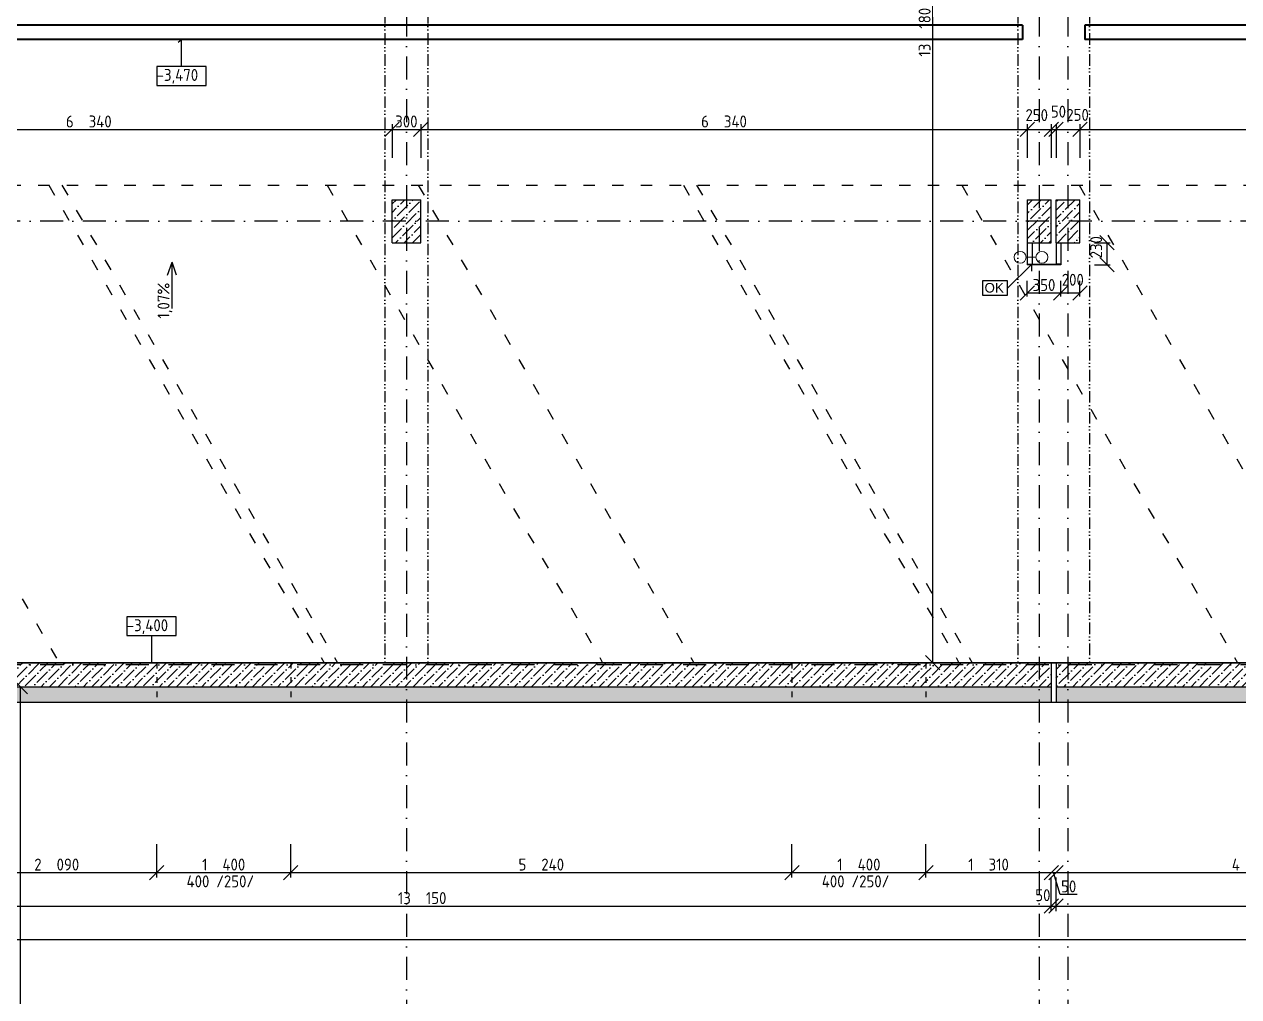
# Model space of a CAD drawing. Extents: x 4511820 to 5180432, y -1526536 to -944957.
# Drawn here: x 5112028 to 5124722, y -1389478 to -1379315 of the extents above; entities that cross this region are included whole.
import ezdxf

# ---------------------------------------------------------------- set-up
doc = ezdxf.new("R2010")
doc.units = 0
doc.header["$MEASUREMENT"] = 0
for name, pattern in [('ACAD_ISO03W100', [30, 12, -18]), ('ACAD_ISO12W100', [22, 12, -3, 0.5, -3, 0.5, -3]), ('BODKOCIARKOVANA_3', [5.6, 3, -1.3, 0, -1.3])]:
    doc.linetypes.add(name, pattern=pattern)
doc.layers.get('0').update_dxf_attribs({"linetype": 'CONTINUOUS'})
doc.layers.get('Defpoints').update_dxf_attribs({"color": 61, "linetype": 'CONTINUOUS'})
for name, color, linetype in [('KÓTY', 4, 'CONTINUOUS'), ('MÚRY', 1, 'CONTINUOUS'), ('osi', 253, 'CONTINUOUS'), ('Plochy', 41, 'CONTINUOUS'), ('POZEMOK', 7, 'CONTINUOUS'), ('TENKÁ', 7, 'CONTINUOUS'), ('ŠRAFY', 82, 'CONTINUOUS')]:
    doc.layers.add(name, color=color, linetype=linetype)
doc.layers.add('zz-kanal-daždová', color=136, linetype='CONTINUOUS', lineweight=40)
doc.layers.add('zz-kanal-splaskova', color=37, linetype='CONTINUOUS', lineweight=18)
doc.styles.add('ARIAL', font='arial.ttf')
doc.styles.add('STYLE1', font='isocp.shx')
doc.dimstyles.new('STANDARD-50', dxfattribs={"dimtxt": 125, "dimasz": 150, "dimexe": 10, "dimexo": 200, "dimgap": 20, "dimtad": 1, "dimdsep": 46, "dimlunit": 6, "dimtxsty": 'STYLE1', "dimblk1": 'OBLIQUE', "dimblk2": 'OBLIQUE', "dimsah": 1, "dimcen": 2.5, "dimse1": 1, "dimse2": 1, "dimadec": 0, "dimazin": 0, "dimtfac": 1, "dimtmove": 1, "dimatfit": 3, "dimldrblk": 'OBLIQUE', "dimfxl": 1, "dimtolj": 1, "dimtzin": 0, "dimarcsym": 0})
pattern_1 = [(45, (584112, 0), (33.1456304, 121.533978), [156.25, -31.25, 0, -31.25])]
pattern_2 = [(45, (584112, -3950), (33.1456304, 121.533978), [156.25, -31.25, 0, -31.25])]
pattern_3 = [(0, (9e-09, -175781), (0, 43.3012702), [25, -50]), (120, (9e-09, -175781), (-37.5, -21.6506351), [25, -50]), (60, (25, -175781), (-37.5, 21.6506351), [25, -50])]

# ---------------------------------------------------------------- blocks, each defined once
blk = doc.blocks.new('_OBLIQUE')
at = {"color": 0, "linetype": 'ByBlock'}
blk.add_line((-0.5, -0.5), (0.5, 0.5), dxfattribs=at)
blk = doc.blocks.new('*D13364')
at = {"layer": 'Defpoints', "color": 0}
for p in [(5109612, -1384692), (5142602, -1386132), (5142602, -1388880)]:
    blk.add_point(p, dxfattribs=at)
at = {"layer": 'KÓTY', "color": 0, "lineweight": -2}
blk.add_line((5109612, -1388880), (5142602, -1388880), dxfattribs=at)
at = {"layer": 'KÓTY', "color": 0, "linetype": 'ByBlock', "lineweight": -2, "xscale": 150, "yscale": 150, "zscale": 150, "rotation": 180}
blk.add_blockref('_OBLIQUE', (5109612, -1388880), dxfattribs=at)
at = {"layer": 'KÓTY', "color": 0, "linetype": 'ByBlock', "lineweight": -2, "xscale": 150, "yscale": 150, "zscale": 150}
blk.add_blockref('_OBLIQUE', (5142602, -1388880), dxfattribs=at)
at = {"layer": 'KÓTY', "color": 0, "insert": (5126107, -1388797), "char_height": 125, "attachment_point": 5, "style": 'STYLE1'}
blk.add_mtext('\\A1;32ﾠ990', dxfattribs=at)
blk = doc.blocks.new('*D13365')
at = {"layer": 'Defpoints', "color": 0}
for p in [(5122762, -1386238), (5122812, -1386238), (5122812, -1388530)]:
    blk.add_point(p, dxfattribs=at)
at = {"layer": 'KÓTY', "color": 0, "lineweight": -2}
blk.add_line((5122762, -1388530), (5122812, -1388530), dxfattribs=at)
at = {"layer": 'KÓTY', "color": 0, "linetype": 'ByBlock', "lineweight": -2, "xscale": 150, "yscale": 150, "zscale": 150, "rotation": 180}
blk.add_blockref('_OBLIQUE', (5122762, -1388530), dxfattribs=at)
at = {"layer": 'KÓTY', "color": 0, "linetype": 'ByBlock', "lineweight": -2, "xscale": 150, "yscale": 150, "zscale": 150}
blk.add_blockref('_OBLIQUE', (5122812, -1388530), dxfattribs=at)
at = {"layer": 'KÓTY', "color": 0, "insert": (5122675, -1388417), "char_height": 125, "attachment_point": 5, "style": 'STYLE1'}
blk.add_mtext('\\A1;50', dxfattribs=at)
blk = doc.blocks.new('*D13367')
at = {"layer": 'Defpoints', "color": 0}
for p in [(5113412, -1386398), (5114812, -1386398), (5114812, -1388180)]:
    blk.add_point(p, dxfattribs=at)
at = {"layer": 'KÓTY', "color": 0, "lineweight": -2}
blk.add_line((5113412, -1388180), (5114812, -1388180), dxfattribs=at)
at = {"layer": 'KÓTY', "color": 0, "linetype": 'ByBlock', "lineweight": -2, "xscale": 150, "yscale": 150, "zscale": 150, "rotation": 180}
blk.add_blockref('_OBLIQUE', (5113412, -1388180), dxfattribs=at)
at = {"layer": 'KÓTY', "color": 0, "linetype": 'ByBlock', "lineweight": -2, "xscale": 150, "yscale": 150, "zscale": 150}
blk.add_blockref('_OBLIQUE', (5114812, -1388180), dxfattribs=at)
at = {"layer": 'KÓTY', "color": 0, "insert": (5114112, -1388097), "char_height": 125, "attachment_point": 5, "style": 'STYLE1'}
blk.add_mtext('\\A1;1ﾠ400', dxfattribs=at)
blk = doc.blocks.new('*D13376')
at = {"layer": 'Defpoints', "color": 0}
for p in [(5109612, -1386238), (5122762, -1386238), (5122762, -1388530)]:
    blk.add_point(p, dxfattribs=at)
at = {"layer": 'KÓTY', "color": 0, "lineweight": -2}
blk.add_line((5109612, -1388530), (5122762, -1388530), dxfattribs=at)
at = {"layer": 'KÓTY', "color": 0, "linetype": 'ByBlock', "lineweight": -2, "xscale": 150, "yscale": 150, "zscale": 150, "rotation": 180}
blk.add_blockref('_OBLIQUE', (5109612, -1388530), dxfattribs=at)
at = {"layer": 'KÓTY', "color": 0, "linetype": 'ByBlock', "lineweight": -2, "xscale": 150, "yscale": 150, "zscale": 150}
blk.add_blockref('_OBLIQUE', (5122762, -1388530), dxfattribs=at)
at = {"layer": 'KÓTY', "color": 0, "insert": (5116187, -1388447), "char_height": 125, "attachment_point": 5, "style": 'STYLE1'}
blk.add_mtext('\\A1;13ﾠ150', dxfattribs=at)
blk = doc.blocks.new('*D13377')
at = {"layer": 'Defpoints', "color": 0}
for p in [(5122812, -1386238), (5142602, -1387923), (5142602, -1388530)]:
    blk.add_point(p, dxfattribs=at)
at = {"layer": 'KÓTY', "color": 0, "lineweight": -2}
blk.add_line((5122812, -1388530), (5142602, -1388530), dxfattribs=at)
at = {"layer": 'KÓTY', "color": 0, "linetype": 'ByBlock', "lineweight": -2, "xscale": 150, "yscale": 150, "zscale": 150, "rotation": 180}
blk.add_blockref('_OBLIQUE', (5122812, -1388530), dxfattribs=at)
at = {"layer": 'KÓTY', "color": 0, "linetype": 'ByBlock', "lineweight": -2, "xscale": 150, "yscale": 150, "zscale": 150}
blk.add_blockref('_OBLIQUE', (5142602, -1388530), dxfattribs=at)
at = {"layer": 'KÓTY', "color": 0, "insert": (5132707, -1388447), "char_height": 125, "attachment_point": 5, "style": 'STYLE1'}
blk.add_mtext('\\A1;19ﾠ790', dxfattribs=at)
blk = doc.blocks.new('*D13396')
at = {"layer": 'Defpoints', "color": 0}
for p in [(5111272, -1386238), (5109772, -1398948), (5111986, -1398948)]:
    blk.add_point(p, dxfattribs=at)
at = {"layer": 'KÓTY', "color": 0, "lineweight": -2}
blk.add_line((5111986, -1386238), (5111986, -1398948), dxfattribs=at)
at = {"layer": 'KÓTY', "color": 0, "linetype": 'ByBlock', "lineweight": -2, "xscale": 150, "yscale": 150, "zscale": 150}
for p, rotation in [((5111986, -1386238), 90), ((5111986, -1398948), 270)]:
    blk.add_blockref('_OBLIQUE', p, dxfattribs=dict(at, rotation=rotation))
at = {"layer": 'KÓTY', "color": 0, "insert": (5111903, -1392593), "char_height": 125, "attachment_point": 5, "rotation": 90, "style": 'STYLE1'}
blk.add_mtext('\\A1;12ﾠ710', dxfattribs=at)
blk = doc.blocks.new('*D14898')
at = {"layer": 'Defpoints', "color": 0}
for p in [(5111322, -1385988), (5113412, -1386398), (5113412, -1388180)]:
    blk.add_point(p, dxfattribs=at)
at = {"layer": 'KÓTY', "color": 0, "lineweight": -2}
blk.add_line((5111322, -1388180), (5113412, -1388180), dxfattribs=at)
at = {"layer": 'KÓTY', "color": 0, "linetype": 'ByBlock', "lineweight": -2, "xscale": 150, "yscale": 150, "zscale": 150, "rotation": 180}
blk.add_blockref('_OBLIQUE', (5111322, -1388180), dxfattribs=at)
at = {"layer": 'KÓTY', "color": 0, "linetype": 'ByBlock', "lineweight": -2, "xscale": 150, "yscale": 150, "zscale": 150}
blk.add_blockref('_OBLIQUE', (5113412, -1388180), dxfattribs=at)
at = {"layer": 'KÓTY', "color": 0, "insert": (5112367, -1388097), "char_height": 125, "attachment_point": 5, "style": 'STYLE1'}
blk.add_mtext('\\A1;2ﾠ090', dxfattribs=at)
blk = doc.blocks.new('*D14899')
at = {"layer": 'Defpoints', "color": 0}
for p in [(5114812, -1386398), (5120052, -1386398), (5120052, -1388180)]:
    blk.add_point(p, dxfattribs=at)
at = {"layer": 'KÓTY', "color": 0, "lineweight": -2}
blk.add_line((5114812, -1388180), (5120052, -1388180), dxfattribs=at)
at = {"layer": 'KÓTY', "color": 0, "linetype": 'ByBlock', "lineweight": -2, "xscale": 150, "yscale": 150, "zscale": 150, "rotation": 180}
blk.add_blockref('_OBLIQUE', (5114812, -1388180), dxfattribs=at)
at = {"layer": 'KÓTY', "color": 0, "linetype": 'ByBlock', "lineweight": -2, "xscale": 150, "yscale": 150, "zscale": 150}
blk.add_blockref('_OBLIQUE', (5120052, -1388180), dxfattribs=at)
at = {"layer": 'KÓTY', "color": 0, "insert": (5117432, -1388097), "char_height": 125, "attachment_point": 5, "style": 'STYLE1'}
blk.add_mtext('\\A1;5ﾠ240', dxfattribs=at)
blk = doc.blocks.new('*D14900')
at = {"layer": 'Defpoints', "color": 0}
for p in [(5120052, -1386398), (5121452, -1386398), (5121452, -1388180)]:
    blk.add_point(p, dxfattribs=at)
at = {"layer": 'KÓTY', "color": 0, "lineweight": -2}
blk.add_line((5120052, -1388180), (5121452, -1388180), dxfattribs=at)
at = {"layer": 'KÓTY', "color": 0, "linetype": 'ByBlock', "lineweight": -2, "xscale": 150, "yscale": 150, "zscale": 150, "rotation": 180}
blk.add_blockref('_OBLIQUE', (5120052, -1388180), dxfattribs=at)
at = {"layer": 'KÓTY', "color": 0, "linetype": 'ByBlock', "lineweight": -2, "xscale": 150, "yscale": 150, "zscale": 150}
blk.add_blockref('_OBLIQUE', (5121452, -1388180), dxfattribs=at)
at = {"layer": 'KÓTY', "color": 0, "insert": (5120752, -1388097), "char_height": 125, "attachment_point": 5, "style": 'STYLE1'}
blk.add_mtext('\\A1;1ﾠ400', dxfattribs=at)
blk = doc.blocks.new('*D14901')
at = {"layer": 'Defpoints', "color": 0}
for p in [(5121452, -1386398), (5122762, -1386398), (5122762, -1388180)]:
    blk.add_point(p, dxfattribs=at)
at = {"layer": 'KÓTY', "color": 0, "lineweight": -2}
blk.add_line((5121452, -1388180), (5122762, -1388180), dxfattribs=at)
at = {"layer": 'KÓTY', "color": 0, "linetype": 'ByBlock', "lineweight": -2, "xscale": 150, "yscale": 150, "zscale": 150, "rotation": 180}
blk.add_blockref('_OBLIQUE', (5121452, -1388180), dxfattribs=at)
at = {"layer": 'KÓTY', "color": 0, "linetype": 'ByBlock', "lineweight": -2, "xscale": 150, "yscale": 150, "zscale": 150}
blk.add_blockref('_OBLIQUE', (5122762, -1388180), dxfattribs=at)
at = {"layer": 'KÓTY', "color": 0, "insert": (5122107, -1388097), "char_height": 125, "attachment_point": 5, "style": 'STYLE1'}
blk.add_mtext('\\A1;1ﾠ310', dxfattribs=at)
blk = doc.blocks.new('*D14902')
at = {"layer": 'Defpoints', "color": 0}
for p in [(5122762, -1386398), (5122812, -1386398), (5122812, -1388180)]:
    blk.add_point(p, dxfattribs=at)
at = {"layer": 'KÓTY', "color": 0, "lineweight": -2}
for p, q in [((5122762, -1388180), (5122812, -1388180)), ((5122856, -1388408), (5122787, -1388180)), ((5123033, -1388408), (5122856, -1388408))]:
    blk.add_line(p, q, dxfattribs=at)
at = {"layer": 'KÓTY', "color": 0, "linetype": 'ByBlock', "lineweight": -2, "xscale": 150, "yscale": 150, "zscale": 150, "rotation": 180}
blk.add_blockref('_OBLIQUE', (5122762, -1388180), dxfattribs=at)
at = {"layer": 'KÓTY', "color": 0, "linetype": 'ByBlock', "lineweight": -2, "xscale": 150, "yscale": 150, "zscale": 150}
blk.add_blockref('_OBLIQUE', (5122812, -1388180), dxfattribs=at)
at = {"layer": 'KÓTY', "color": 0, "insert": (5122945, -1388325), "char_height": 125, "attachment_point": 5, "style": 'STYLE1'}
blk.add_mtext('\\A1;50', dxfattribs=at)
blk = doc.blocks.new('*D14903')
at = {"layer": 'Defpoints', "color": 0}
for p in [(5122812, -1386398), (5126942, -1386398), (5126942, -1388180)]:
    blk.add_point(p, dxfattribs=at)
at = {"layer": 'KÓTY', "color": 0, "lineweight": -2}
blk.add_line((5122812, -1388180), (5126942, -1388180), dxfattribs=at)
at = {"layer": 'KÓTY', "color": 0, "linetype": 'ByBlock', "lineweight": -2, "xscale": 150, "yscale": 150, "zscale": 150, "rotation": 180}
blk.add_blockref('_OBLIQUE', (5122812, -1388180), dxfattribs=at)
at = {"layer": 'KÓTY', "color": 0, "linetype": 'ByBlock', "lineweight": -2, "xscale": 150, "yscale": 150, "zscale": 150}
blk.add_blockref('_OBLIQUE', (5126942, -1388180), dxfattribs=at)
at = {"layer": 'KÓTY', "color": 0, "insert": (5124877, -1388097), "char_height": 125, "attachment_point": 5, "style": 'STYLE1'}
blk.add_mtext('\\A1;4ﾠ130', dxfattribs=at)
blk = doc.blocks.new('*D21326')
at = {"layer": 'Defpoints', "color": 0}
for p in [(5115872, -1380414), (5115872, -1381148), (5109532, -1381398)]:
    blk.add_point(p, dxfattribs=at)
at = {"layer": 'KÓTY', "color": 0, "lineweight": -2}
blk.add_line((5109532, -1380414), (5115872, -1380414), dxfattribs=at)
at = {"layer": 'KÓTY', "color": 0, "linetype": 'ByBlock', "lineweight": -2, "xscale": 150, "yscale": 150, "zscale": 150, "rotation": 180}
blk.add_blockref('_OBLIQUE', (5109532, -1380414), dxfattribs=at)
at = {"layer": 'KÓTY', "color": 0, "linetype": 'ByBlock', "lineweight": -2, "xscale": 150, "yscale": 150, "zscale": 150}
blk.add_blockref('_OBLIQUE', (5115872, -1380414), dxfattribs=at)
at = {"layer": 'KÓTY', "color": 0, "insert": (5112702, -1380331), "char_height": 125, "attachment_point": 5, "style": 'STYLE1'}
blk.add_mtext('\\A1;6ﾠ340', dxfattribs=at)
blk = doc.blocks.new('*D21327')
at = {"layer": 'Defpoints', "color": 0}
for p in [(5116172, -1380414), (5115872, -1381148), (5116172, -1381148)]:
    blk.add_point(p, dxfattribs=at)
at = {"layer": 'KÓTY', "color": 0, "lineweight": -2}
blk.add_line((5115872, -1380414), (5116172, -1380414), dxfattribs=at)
at = {"layer": 'KÓTY', "color": 0, "linetype": 'ByBlock', "lineweight": -2, "xscale": 150, "yscale": 150, "zscale": 150, "rotation": 180}
blk.add_blockref('_OBLIQUE', (5115872, -1380414), dxfattribs=at)
at = {"layer": 'KÓTY', "color": 0, "linetype": 'ByBlock', "lineweight": -2, "xscale": 150, "yscale": 150, "zscale": 150}
blk.add_blockref('_OBLIQUE', (5116172, -1380414), dxfattribs=at)
at = {"layer": 'KÓTY', "color": 0, "insert": (5116022, -1380331), "char_height": 125, "attachment_point": 5, "style": 'STYLE1'}
blk.add_mtext('\\A1;300', dxfattribs=at)
blk = doc.blocks.new('*D21328')
at = {"layer": 'Defpoints', "color": 0}
for p in [(5122512, -1380414), (5116172, -1381148), (5122512, -1381148)]:
    blk.add_point(p, dxfattribs=at)
at = {"layer": 'KÓTY', "color": 0, "lineweight": -2}
blk.add_line((5116172, -1380414), (5122512, -1380414), dxfattribs=at)
at = {"layer": 'KÓTY', "color": 0, "linetype": 'ByBlock', "lineweight": -2, "xscale": 150, "yscale": 150, "zscale": 150, "rotation": 180}
blk.add_blockref('_OBLIQUE', (5116172, -1380414), dxfattribs=at)
at = {"layer": 'KÓTY', "color": 0, "linetype": 'ByBlock', "lineweight": -2, "xscale": 150, "yscale": 150, "zscale": 150}
blk.add_blockref('_OBLIQUE', (5122512, -1380414), dxfattribs=at)
at = {"layer": 'KÓTY', "color": 0, "insert": (5119342, -1380331), "char_height": 125, "attachment_point": 5, "style": 'STYLE1'}
blk.add_mtext('\\A1;6ﾠ340', dxfattribs=at)
blk = doc.blocks.new('*D21329')
at = {"layer": 'Defpoints', "color": 0}
for p in [(5122762, -1380414), (5122512, -1381148), (5122762, -1381148)]:
    blk.add_point(p, dxfattribs=at)
at = {"layer": 'KÓTY', "color": 0, "lineweight": -2}
blk.add_line((5122512, -1380414), (5122762, -1380414), dxfattribs=at)
at = {"layer": 'KÓTY', "color": 0, "linetype": 'ByBlock', "lineweight": -2, "xscale": 150, "yscale": 150, "zscale": 150, "rotation": 180}
blk.add_blockref('_OBLIQUE', (5122512, -1380414), dxfattribs=at)
at = {"layer": 'KÓTY', "color": 0, "linetype": 'ByBlock', "lineweight": -2, "xscale": 150, "yscale": 150, "zscale": 150}
blk.add_blockref('_OBLIQUE', (5122762, -1380414), dxfattribs=at)
at = {"layer": 'KÓTY', "color": 0, "insert": (5122611, -1380264), "char_height": 125, "attachment_point": 5, "style": 'STYLE1'}
blk.add_mtext('\\A1;250', dxfattribs=at)
blk = doc.blocks.new('*D21330')
at = {"layer": 'Defpoints', "color": 0}
for p in [(5122812, -1380414), (5122762, -1381148), (5122812, -1381148)]:
    blk.add_point(p, dxfattribs=at)
at = {"layer": 'KÓTY', "color": 0, "lineweight": -2}
blk.add_line((5122762, -1380414), (5122812, -1380414), dxfattribs=at)
at = {"layer": 'KÓTY', "color": 0, "linetype": 'ByBlock', "lineweight": -2, "xscale": 150, "yscale": 150, "zscale": 150, "rotation": 180}
blk.add_blockref('_OBLIQUE', (5122762, -1380414), dxfattribs=at)
at = {"layer": 'KÓTY', "color": 0, "linetype": 'ByBlock', "lineweight": -2, "xscale": 150, "yscale": 150, "zscale": 150}
blk.add_blockref('_OBLIQUE', (5122812, -1380414), dxfattribs=at)
at = {"layer": 'KÓTY', "color": 0, "insert": (5122838, -1380228), "char_height": 125, "attachment_point": 5, "style": 'STYLE1'}
blk.add_mtext('\\A1;50', dxfattribs=at)
blk = doc.blocks.new('*D21331')
at = {"layer": 'Defpoints', "color": 0}
for p in [(5123062, -1380414), (5122812, -1381148), (5123062, -1381148)]:
    blk.add_point(p, dxfattribs=at)
at = {"layer": 'KÓTY', "color": 0, "lineweight": -2}
blk.add_line((5122812, -1380414), (5123062, -1380414), dxfattribs=at)
at = {"layer": 'KÓTY', "color": 0, "linetype": 'ByBlock', "lineweight": -2, "xscale": 150, "yscale": 150, "zscale": 150, "rotation": 180}
blk.add_blockref('_OBLIQUE', (5122812, -1380414), dxfattribs=at)
at = {"layer": 'KÓTY', "color": 0, "linetype": 'ByBlock', "lineweight": -2, "xscale": 150, "yscale": 150, "zscale": 150}
blk.add_blockref('_OBLIQUE', (5123062, -1380414), dxfattribs=at)
at = {"layer": 'KÓTY', "color": 0, "insert": (5123038, -1380262), "char_height": 125, "attachment_point": 5, "style": 'STYLE1'}
blk.add_mtext('\\A1;250', dxfattribs=at)
blk = doc.blocks.new('*D21332')
at = {"layer": 'Defpoints', "color": 0}
for p in [(5129402, -1380414), (5123062, -1381148), (5129402, -1381148)]:
    blk.add_point(p, dxfattribs=at)
at = {"layer": 'KÓTY', "color": 0, "lineweight": -2}
blk.add_line((5123062, -1380414), (5129402, -1380414), dxfattribs=at)
at = {"layer": 'KÓTY', "color": 0, "linetype": 'ByBlock', "lineweight": -2, "xscale": 150, "yscale": 150, "zscale": 150, "rotation": 180}
blk.add_blockref('_OBLIQUE', (5123062, -1380414), dxfattribs=at)
at = {"layer": 'KÓTY', "color": 0, "linetype": 'ByBlock', "lineweight": -2, "xscale": 150, "yscale": 150, "zscale": 150}
blk.add_blockref('_OBLIQUE', (5129402, -1380414), dxfattribs=at)
at = {"layer": 'KÓTY', "color": 0, "insert": (5126232, -1380331), "char_height": 125, "attachment_point": 5, "style": 'STYLE1'}
blk.add_mtext('\\A1;6ﾠ340', dxfattribs=at)
blk = doc.blocks.new('*D33759')
at = {"layer": 'Defpoints', "color": 0}
for p in [(5122412, -1372808), (5121522, -1385988), (5122412, -1385988)]:
    blk.add_point(p, dxfattribs=at)
at = {"layer": 'KÓTY', "color": 0, "lineweight": -2}
blk.add_line((5121522, -1372808), (5121522, -1385988), dxfattribs=at)
at = {"layer": 'KÓTY', "color": 0, "linetype": 'ByBlock', "lineweight": -2, "xscale": 150, "yscale": 150, "zscale": 150}
for p, rotation in [((5121522, -1372808), 90), ((5121522, -1385988), 270)]:
    blk.add_blockref('_OBLIQUE', p, dxfattribs=dict(at, rotation=rotation))
at = {"layer": 'KÓTY', "color": 0, "insert": (5121439, -1379398), "char_height": 125, "attachment_point": 5, "rotation": 90, "style": 'STYLE1'}
blk.add_mtext('\\A1;13ﾠ180', dxfattribs=at)
blk = doc.blocks.new('*D55272')
at = {"layer": 'Defpoints', "color": 0}
for p in [(5122723, -1381598), (5122723, -1381828), (5123344, -1381828)]:
    blk.add_point(p, dxfattribs=at)
at = {"layer": 'KÓTY', "color": 0, "lineweight": -2}
blk.add_line((5123344, -1381598), (5123344, -1381828), dxfattribs=at)
at = {"layer": 'KÓTY', "color": 0, "linetype": 'ByBlock', "lineweight": -2, "xscale": 150, "yscale": 150, "zscale": 150}
for p, rotation in [((5123344, -1381598), 90), ((5123344, -1381828), 270)]:
    blk.add_blockref('_OBLIQUE', p, dxfattribs=dict(at, rotation=rotation))
at = {"layer": 'KÓTY', "color": 0, "insert": (5123232, -1381645), "char_height": 125, "attachment_point": 5, "rotation": 90, "style": 'STYLE1'}
blk.add_mtext('\\A1;230', dxfattribs=at)
blk = doc.blocks.new('*D55273')
at = {"layer": 'Defpoints', "color": 0}
for p in [(5122512, -1381828), (5122862, -1381828), (5122862, -1382123)]:
    blk.add_point(p, dxfattribs=at)
at = {"layer": 'KÓTY', "color": 0, "lineweight": -2}
blk.add_line((5122512, -1382123), (5122862, -1382123), dxfattribs=at)
at = {"layer": 'KÓTY', "color": 0, "linetype": 'ByBlock', "lineweight": -2, "xscale": 150, "yscale": 150, "zscale": 150, "rotation": 180}
blk.add_blockref('_OBLIQUE', (5122512, -1382123), dxfattribs=at)
at = {"layer": 'KÓTY', "color": 0, "linetype": 'ByBlock', "lineweight": -2, "xscale": 150, "yscale": 150, "zscale": 150}
blk.add_blockref('_OBLIQUE', (5122862, -1382123), dxfattribs=at)
at = {"layer": 'KÓTY', "color": 0, "insert": (5122687, -1382040), "char_height": 125, "attachment_point": 5, "style": 'STYLE1'}
blk.add_mtext('\\A1;350', dxfattribs=at)
blk = doc.blocks.new('*D55274')
at = {"layer": 'Defpoints', "color": 0}
for p in [(5122862, -1381598), (5123062, -1381598), (5123062, -1382123)]:
    blk.add_point(p, dxfattribs=at)
at = {"layer": 'KÓTY', "color": 0, "lineweight": -2}
blk.add_line((5122862, -1382123), (5123062, -1382123), dxfattribs=at)
at = {"layer": 'KÓTY', "color": 0, "linetype": 'ByBlock', "lineweight": -2, "xscale": 150, "yscale": 150, "zscale": 150, "rotation": 180}
blk.add_blockref('_OBLIQUE', (5122862, -1382123), dxfattribs=at)
at = {"layer": 'KÓTY', "color": 0, "linetype": 'ByBlock', "lineweight": -2, "xscale": 150, "yscale": 150, "zscale": 150}
blk.add_blockref('_OBLIQUE', (5123062, -1382123), dxfattribs=at)
at = {"layer": 'KÓTY', "color": 0, "insert": (5122988, -1381985), "char_height": 125, "attachment_point": 5, "style": 'STYLE1'}
blk.add_mtext('\\A1;200', dxfattribs=at)

msp = doc.modelspace()

# ---------------------------------------------------------------- hatches: boundary and pattern name
at = {"layer": 'TENKÁ'}
h = msp.add_hatch(color=256, dxfattribs=at)
h.dxf.hatch_style = 1
h.paths.add_polyline_path([(5122562.5, -1381828.048), (5122562.5, -1381823.048), (5122517.5, -1381823.048), (5122517.5, -1381778.048), (5122512.5, -1381778.048), (5122512.5, -1381828.048)])
h = msp.add_hatch(color=256, dxfattribs=at)
h.dxf.hatch_style = 1
h.paths.add_polyline_path([(5122812.5, -1381828.048), (5122812.5, -1381823.048), (5122857.5, -1381823.048), (5122857.5, -1381778.048), (5122862.5, -1381778.048), (5122862.5, -1381828.048)])
at = {"layer": 'ŠRAFY', "ltscale": 0.25}
h = msp.add_hatch(dxfattribs=at)
h.set_pattern_fill('ANSI36', color=256, scale=500)
h.set_pattern_definition([(45, (590752, -255999.5), (33.1456304, 121.533978), [156.25, -31.25, 0, -31.25])])
h.paths.add_polyline_path([(5116172.5, -1381518.048), (5116172.5, -1381378.048), (5116172.5, -1381298.048), (5116172.5, -1381148.048), (5115872.5, -1381148.048), (5115872.5, -1381298.048), (5115872.5, -1381598.048), (5116172.5, -1381598.048)])
at = {"layer": 'ŠRAFY'}
h = msp.add_hatch(dxfattribs=at)
h.set_pattern_fill('ANSI36', color=256, scale=500)
h.set_pattern_definition(pattern_2)
h.paths.add_polyline_path([(5122762.5, -1381598.048), (5122762.5, -1381148.048), (5122512.5, -1381148.048), (5122512.5, -1381228.048), (5122512.5, -1381518.048), (5122512.5, -1381598.048)])
h = msp.add_hatch(dxfattribs=at)
h.set_pattern_fill('ANSI36', color=256, scale=500)
h.set_pattern_definition(pattern_2)
h.paths.add_polyline_path([(5123062.5, -1381378.048), (5123062.5, -1381298.048), (5123062.5, -1381148.048), (5122812.5, -1381148.048), (5122812.5, -1381598.048), (5123062.5, -1381598.048), (5123062.5, -1381518.048)])
h = msp.add_hatch(dxfattribs=at)
h.set_pattern_fill('ANSI36', color=256, scale=500)
h.set_pattern_definition(pattern_1)
h.paths.add_polyline_path([(5113412.5, -1386238.048), (5113412.5, -1385988.048), (5111462.5, -1385988.048), (5111322.5, -1385988.048), (5111322.5, -1386238.048)])
h = msp.add_hatch(dxfattribs=at)
h.set_pattern_fill('ANSI36', color=256, scale=500)
h.set_pattern_definition(pattern_1)
h.paths.add_polyline_path([(5114812.5, -1386238.048), (5114812.5, -1385988.048), (5113412.5, -1385988.048), (5113412.5, -1386238.048), (5114812.5, -1386238.048)])
h = msp.add_hatch(dxfattribs=at)
h.set_pattern_fill('ANSI36', color=256, scale=500)
h.set_pattern_definition(pattern_1)
h.paths.add_polyline_path([(5120052.5, -1386238.048), (5120052.5, -1385988.048), (5114812.5, -1385988.048), (5114812.5, -1386238.048), (5120052.5, -1386238.048)])
h = msp.add_hatch(dxfattribs=at)
h.set_pattern_fill('ANSI36', color=256, scale=500)
h.set_pattern_definition(pattern_1)
h.paths.add_polyline_path([(5121452.5, -1386238.048), (5121452.5, -1385988.048), (5120052.5, -1385988.048), (5120052.5, -1386238.048), (5121452.5, -1386238.048)])
h = msp.add_hatch(dxfattribs=at)
h.set_pattern_fill('ANSI36', color=256, scale=500)
h.set_pattern_definition(pattern_1)
h.paths.add_polyline_path([(5122762.5, -1386238.048), (5122762.5, -1385988.048), (5121452.5, -1385988.048), (5121452.5, -1386238.048)])
h = msp.add_hatch(dxfattribs=at)
h.set_pattern_fill('ANSI36', color=256, scale=500)
h.set_pattern_definition(pattern_1)
h.paths.add_polyline_path([(5126942.5, -1386238.048), (5126942.5, -1385988.048), (5122812.5, -1385988.048), (5122812.5, -1386238.048)])
h = msp.add_hatch(dxfattribs=at)
h.set_pattern_fill('HEX', color=256, scale=200)
h.set_pattern_definition(pattern_3)
h.paths.add_polyline_path([(5122762.5, -1386398.048), (5122762.5, -1386238.048), (5111322.5, -1386238.048), (5111272.5, -1386238.048), (5111272.5, -1386398.048)])
h = msp.add_hatch(dxfattribs=at)
h.set_pattern_fill('HEX', color=256, scale=200)
h.set_pattern_definition(pattern_3)
h.paths.add_polyline_path([(5142442.5, -1386398.048), (5142442.5, -1386903.048), (5142602.5, -1386903.048), (5142602.5, -1386853.048), (5142602.5, -1386238.048), (5122812.5, -1386238.048), (5122812.5, -1386398.048), (5140222.5, -1386398.048), (5141622.5, -1386398.048)])

# ---------------------------------------------------------------- linework, layer by layer
at = {"layer": 'KÓTY', "ltscale": 25}
for p, q in [((5115872.5, -1380360.097), (5115872.5, -1380710.097)), ((5116172.5, -1380360.097), (5116172.5, -1380710.097)), ((5122512.5, -1380360.097), (5122512.5, -1380710.097)), ((5122762.5, -1380360.097), (5122762.5, -1380710.097)), ((5122812.5, -1380360.097), (5122812.5, -1380710.097)), ((5123062.5, -1380360.097), (5123062.5, -1380710.097)), ((5113412.5, -1388233.406), (5113412.5, -1387883.406)), ((5114812.5, -1388233.406), (5114812.5, -1387883.406)), ((5120052.5, -1388233.406), (5120052.5, -1387883.406)), ((5121452.5, -1388233.406), (5121452.5, -1387883.406)), ((5122762.5, -1388583.406), (5122762.5, -1388233.406)), ((5122812.5, -1388583.406), (5122812.5, -1388233.406))]:
    msp.add_line(p, q, dxfattribs=at)
at = {"layer": 'KÓTY'}
for p, q in [((5123214.815, -1381598.048), (5123377.438, -1381598.048)), ((5122559.362, -1381823.048), (5122303.849, -1382071.673)), ((5122559.362, -1381894.669), (5122559.362, -1381823.048)), ((5123214.815, -1381828.048), (5123377.438, -1381828.048)), ((5122512.5, -1382159.421), (5122512.5, -1381996.798)), ((5122862.5, -1382159.421), (5122862.5, -1381996.798)), ((5123062.5, -1382159.421), (5123062.5, -1381996.798))]:
    msp.add_line(p, q, dxfattribs=at)
at = {"layer": 'MÚRY'}
for p, q in [((5115872.5, -1381148.048), (5116172.5, -1381148.048)), ((5115872.5, -1381598.048), (5115872.5, -1381148.048)), ((5116172.5, -1381598.048), (5116172.5, -1381148.048)), ((5122512.5, -1381148.048), (5122762.5, -1381148.048)), ((5122512.5, -1381148.048), (5122512.5, -1381598.048)), ((5122762.5, -1381598.048), (5122762.5, -1381148.048)), ((5122812.5, -1381598.048), (5122812.5, -1381148.048)), ((5122812.5, -1381148.048), (5123062.5, -1381148.048)), ((5123062.5, -1381598.048), (5123062.5, -1381148.048)), ((5115872.5, -1381598.048), (5116172.5, -1381598.048)), ((5122512.5, -1381598.048), (5122762.5, -1381598.048)), ((5122812.5, -1381598.048), (5123062.5, -1381598.048)), ((5111462.5, -1385988.048), (5145142.5, -1385988.048)), ((5111272.5, -1386398.048), (5142442.5, -1386398.048))]:
    msp.add_line(p, q, dxfattribs=at)
at = {"layer": 'osi', "linetype": 'BODKOCIARKOVANA_3', "ltscale": 80}
for p, q in [((5116022.5, -1371584.954), (5116022.5, -1401996.195)), ((5122637.5, -1371584.954), (5122637.5, -1401996.195)), ((5122937.5, -1371584.954), (5122937.5, -1401996.195)), ((5157242.5, -1381373.048), (5093572.5, -1381373.048)), ((5157242.5, -1386008.048), (5093572.5, -1386008.048))]:
    msp.add_line(p, q, dxfattribs=at)
at = {"layer": 'Plochy'}
msp.add_lwpolyline([(5145142.5, -1385988.048), (5111462.5, -1385988.048), (5111462.5, -1385740.906), (5109532.5, -1382398.048), (5109532.5, -1381398.048), (5109232.5, -1381398.048), (5109232.5, -1377648.048), (5109532.5, -1377648.048), (5109532.5, -1377198.048), (5109832.5, -1377198.048), (5109832.5, -1376648.048), (5109532.5, -1376648.048), (5109532.5, -1372808.048), (5129252.5, -1372808.048)], dxfattribs=at)
at = {"layer": 'POZEMOK', "linetype": 'ACAD_ISO03W100', "ltscale": 10}
for p, q in [((5110372.5, -1380998.048), (5141842.5, -1380998.048)), ((5112282.796, -1380998.048), (5115163.774, -1385988.048)), ((5112421.36, -1380998.048), (5115302.338, -1385988.048)), ((5115192.641, -1380998.048), (5118073.619, -1385988.048)), ((5116146.015, -1380998.048), (5119026.993, -1385988.048)), ((5118917.296, -1380998.048), (5121798.274, -1385988.048)), ((5119055.86, -1380998.048), (5121936.838, -1385988.048)), ((5121827.141, -1380998.048), (5124708.119, -1385988.048)), ((5123053.515, -1380998.048), (5125934.493, -1385988.048)), ((5109605.598, -1381161.005), (5112392.493, -1385988.048))]:
    msp.add_line(p, q, dxfattribs=at)
at = {"layer": 'TENKÁ', "linetype": 'ACAD_ISO12W100', "ltscale": 10}
for p, q in [((5115797.5, -1372808.048), (5115797.5, -1385988.048)), ((5116247.5, -1372808.048), (5116247.5, -1385988.048)), ((5122412.5, -1372808.048), (5122412.5, -1385988.048)), ((5123162.5, -1372808.048), (5123162.5, -1385988.048))]:
    msp.add_line(p, q, dxfattribs=at)
at = {"layer": 'TENKÁ', "ltscale": 0.25}
for p, q in [((5113636.601, -1379502.548), (5113670, -1379473.048)), ((5113670, -1379756.798), (5113670, -1379473.048)), ((5113357.5, -1385704.298), (5113357.5, -1385988.048))]:
    msp.add_line(p, q, dxfattribs=at)
at = {"layer": 'TENKÁ'}
for p, q in [((5122512.5, -1381598.048), (5122512.5, -1381828.048)), ((5122562.5, -1381598.048), (5122562.5, -1381828.048)), ((5122812.5, -1381598.048), (5122812.5, -1381828.048)), ((5122862.5, -1381598.048), (5122862.5, -1381828.048)), ((5113526.325, -1381936.048), (5113573.325, -1381802.048)), ((5113573.325, -1382284.548), (5113573.325, -1381802.048)), ((5113620.325, -1381936.048), (5113573.325, -1381802.048)), ((5122862.5, -1381828.048), (5122512.5, -1381828.048)), ((5122517.5, -1381823.048), (5122562.5, -1381823.048)), ((5122562.5, -1381823.048), (5122862.5, -1381823.048)), ((5122857.5, -1381823.048), (5122812.5, -1381823.048)), ((5122762.5, -1385988.048), (5122762.5, -1386398.048)), ((5122812.5, -1385988.048), (5122812.5, -1386398.048)), ((5111272.5, -1386238.048), (5122762.5, -1386238.048)), ((5122812.5, -1386238.048), (5142602.5, -1386238.048))]:
    msp.add_line(p, q, dxfattribs=at)
at = {"layer": 'TENKÁ', "linetype": 'ACAD_ISO03W100', "ltscale": 5}
for p, q in [((5113412.5, -1385988.048), (5113412.5, -1386398.048)), ((5114812.5, -1385988.048), (5114812.5, -1386398.048)), ((5120052.5, -1385988.048), (5120052.5, -1386398.048)), ((5121452.5, -1385988.048), (5121452.5, -1386398.048))]:
    msp.add_line(p, q, dxfattribs=at)
at = {"layer": 'TENKÁ', "ltscale": 0.25}
for points in [[(5113927.316, -1379953.048), (5113927.316, -1379756.798), (5113412.684, -1379756.798), (5113412.684, -1379953.048)], [(5113614.816, -1385704.298), (5113614.816, -1385508.048), (5113100.184, -1385508.048), (5113100.184, -1385704.298)]]:
    msp.add_lwpolyline(points, close=True, dxfattribs=at)
at = {"layer": 'TENKÁ'}
msp.add_lwpolyline([(5122303.849, -1381997.892), (5122044.261, -1381997.892), (5122044.261, -1382145.455), (5122303.849, -1382145.455)], close=True, dxfattribs=at)
at = {"layer": 'zz-kanal-daždová'}
for p, q in [((5122462.5, -1379323.048), (5103462.5, -1379323.048)), ((5122462.5, -1379323.048), (5122462.5, -1379473.048)), ((5149112.5, -1379323.048), (5123112.5, -1379323.048)), ((5123112.5, -1379323.048), (5123112.5, -1379473.048)), ((5122462.5, -1379473.048), (5103462.5, -1379473.048)), ((5149112.5, -1379473.048), (5123112.5, -1379473.048))]:
    msp.add_line(p, q, dxfattribs=at)
at = {"layer": 'zz-kanal-splaskova'}
msp.add_line((5122500, -1381750.548), (5122602.5, -1381750.548), dxfattribs=at)
for centre in [(5122437.5, -1381750.548), (5122665, -1381750.548)]:
    msp.add_circle(centre, 62.5, dxfattribs=at)

# ---------------------------------------------------------------- texts
at = {"layer": 'KÓTY', "char_height": 125, "attachment_point": 5, "style": 'STYLE1'}
for insert in [(5114077.545, -1388272.461), (5120717.545, -1388272.461)]:
    msp.add_mtext('\\A1;400 /250/', dxfattribs=dict(at, insert=insert))
at = {"layer": 'TENKÁ', "ltscale": 0.25, "style": 'STYLE1'}
for s, p in [('-3,470', (5113411.573, -1379906.999)), ('-3,400', (5113099.073, -1385658.249))]:
    msp.add_text(s, height=125, dxfattribs=at).set_placement(p)
msp.add_text('1,07%', height=125, rotation=90, dxfattribs=at).set_placement((5113546.114, -1382391.035))
at = {"layer": 'TENKÁ', "style": 'ARIAL'}
msp.add_text('OK', height=100, dxfattribs=at).set_placement((5122065.172, -1382118.784))

# ---------------------------------------------------------------- dimensions: what is measured, and where the dimension line sits
at = {"layer": 'KÓTY'}
dim = msp.add_linear_dim(base=(5121521.5, -1385988.048), p1=(5122412.5, -1372808.048), p2=(5122412.5, -1385988.048), angle=90, dimstyle='STANDARD-50', override={"dimtxsty": 'STYLE1', "dimldrblk": 'OBLIQUE'}, dxfattribs=at)
dim.commit()
dim.dimension.update_dxf_attribs({"geometry": '*D33759', "text_midpoint": (5121438.957, -1379398.048)})
for base, p1, p2, picture, middle in [((5122812.5, -1380413.5), (5122762.5, -1381148.048), (5122812.5, -1381148.048), '*D21330', (5122838.25, -1380228.5)), ((5115872.5, -1380413.5), (5109532.5, -1381398.048), (5115872.5, -1381148.048), '*D21326', (5112702.5, -1380330.957)), ((5116172.5, -1380413.5), (5115872.5, -1381148.048), (5116172.5, -1381148.048), '*D21327', (5116022.5, -1380331)), ((5122512.5, -1380413.5), (5116172.5, -1381148.048), (5122512.5, -1381148.048), '*D21328', (5119342.5, -1380330.957)), ((5129402.5, -1380413.5), (5123062.5, -1381148.048), (5129402.5, -1381148.048), '*D21332', (5126232.5, -1380330.957)), ((5142602.5, -1388880.003), (5109612.5, -1384692.048), (5142602.5, -1386132.048), '*D13364', (5126107.5, -1388797.461)), ((5113412.5, -1388180.003), (5111322.5, -1385988.048), (5113412.5, -1386398.048), '*D14898', (5112367.5, -1388097.461)), ((5122762.5, -1388530.003), (5109612.5, -1386238.048), (5122762.5, -1386238.048), '*D13376', (5116187.5, -1388447.461)), ((5142602.5, -1388530.003), (5122812.5, -1386238.048), (5142602.5, -1387923.048), '*D13377', (5132707.5, -1388447.461)), ((5114812.5, -1388180.003), (5113412.5, -1386398.048), (5114812.5, -1386398.048), '*D13367', (5114112.5, -1388097.461)), ((5120052.5, -1388180.003), (5114812.5, -1386398.048), (5120052.5, -1386398.048), '*D14899', (5117432.5, -1388097.461)), ((5121452.5, -1388180.003), (5120052.5, -1386398.048), (5121452.5, -1386398.048), '*D14900', (5120752.5, -1388097.461)), ((5122762.5, -1388180.003), (5121452.5, -1386398.048), (5122762.5, -1386398.048), '*D14901', (5122107.5, -1388097.461)), ((5122812.5, -1388180.003), (5122762.5, -1386398.048), (5122812.5, -1386398.048), '*D14902', (5122875.75, -1388325.003)), ((5126942.5, -1388180.003), (5122812.5, -1386398.048), (5126942.5, -1386398.048), '*D14903', (5124877.5, -1388097.461))]:
    dim = msp.add_linear_dim(base=base, p1=p1, p2=p2, dimstyle='STANDARD-50', dxfattribs=at)
    dim.commit()
    dim.dimension.update_dxf_attribs({"geometry": picture, "text_midpoint": middle})
for base, p1, p2, picture, middle in [((5122762.5, -1380413.5), (5122512.5, -1381148.048), (5122762.5, -1381148.048), '*D21329', (5122611, -1380346.5)), ((5123062.5, -1380413.5), (5122812.5, -1381148.048), (5123062.5, -1381148.048), '*D21331', (5123037.5, -1380344)), ((5122812.5, -1388530.003), (5122762.5, -1386238.048), (5122812.5, -1386238.048), '*D13365', (5122675.5, -1388499.857))]:
    dim = msp.add_linear_dim(base=base, p1=p1, p2=p2, dimstyle='STANDARD-50', dxfattribs=at)
    dim.commit()
    dim.dimension.update_dxf_attribs({"geometry": picture, "text_midpoint": middle, "dimtype": 160})
dim = msp.add_linear_dim(base=(5123344.339, -1381828.048), p1=(5122723.299, -1381598.048), p2=(5122723.299, -1381828.048), angle=90, dimstyle='STANDARD-50', override={"dimtxsty": 'STYLE1', "dimldrblk": 'OBLIQUE'}, dxfattribs=at)
dim.commit()
dim.dimension.update_dxf_attribs({"geometry": '*D55272', "text_midpoint": (5123314.638, -1381644.502), "dimtype": 160})
dim = msp.add_linear_dim(base=(5123062.5, -1382122.608), p1=(5122862.5, -1381598.048), p2=(5123062.5, -1381598.048), dimstyle='STANDARD-50', override={"dimtxsty": 'STYLE1', "dimldrblk": 'OBLIQUE'}, dxfattribs=at)
dim.commit()
dim.dimension.update_dxf_attribs({"geometry": '*D55274', "text_midpoint": (5122987.525, -1382067.206), "dimtype": 160})
dim = msp.add_linear_dim(base=(5122862.5, -1382122.608), p1=(5122512.5, -1381828.048), p2=(5122862.5, -1381828.048), dimstyle='STANDARD-50', override={"dimtxsty": 'STYLE1', "dimldrblk": 'OBLIQUE'}, dxfattribs=at)
dim.commit()
dim.dimension.update_dxf_attribs({"geometry": '*D55273', "text_midpoint": (5122687.5, -1382040.108)})
dim = msp.add_linear_dim(base=(5111986, -1398948.048), p1=(5111272.5, -1386238.048), p2=(5109772.5, -1398948.048), angle=90, dimstyle='STANDARD-50', dxfattribs=at)
dim.commit()
dim.dimension.update_dxf_attribs({"geometry": '*D13396', "text_midpoint": (5111903.457, -1392593.048)})

doc.saveas('drawing.dxf')
